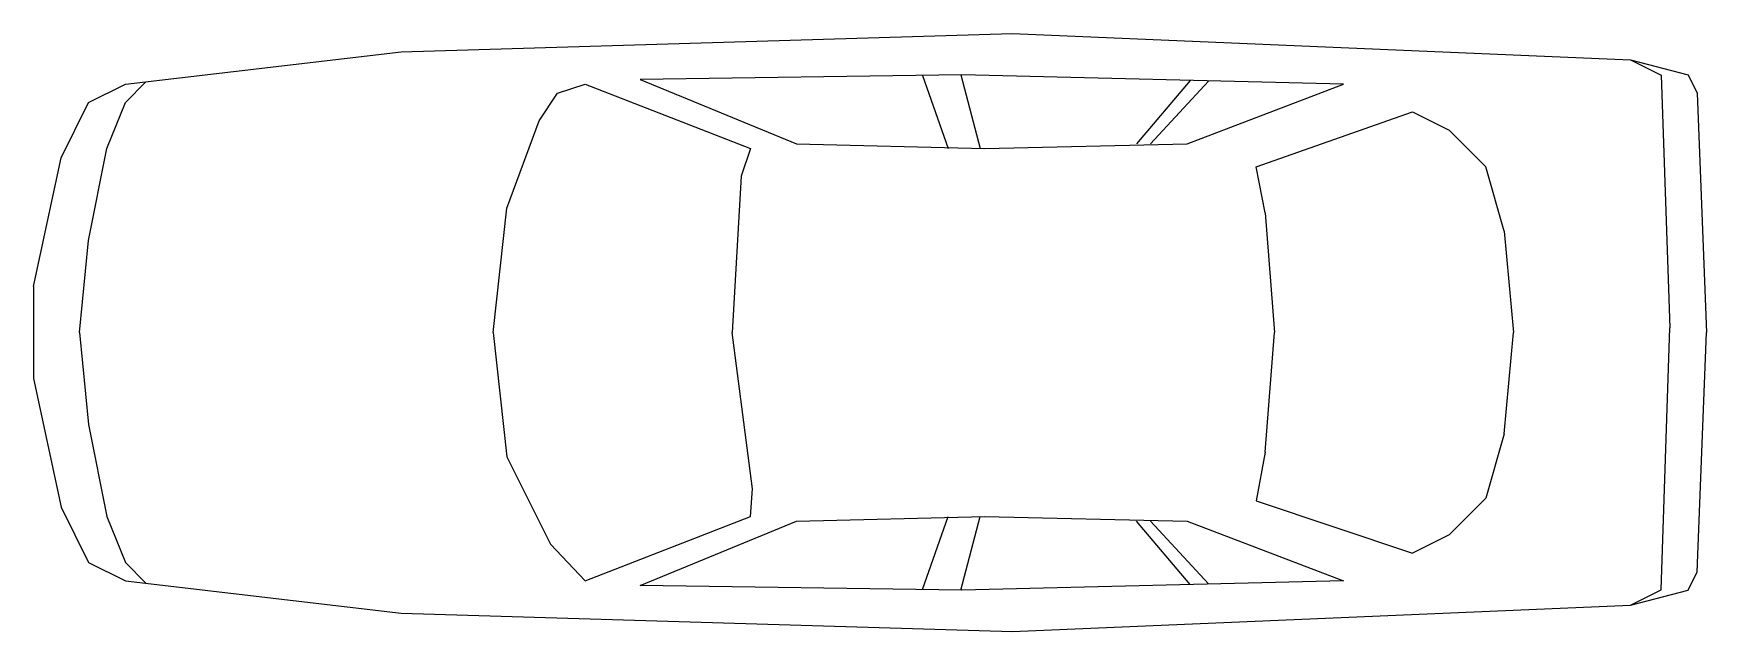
# Model space of a CAD drawing. Extents: x -5.01 to -0.38, y -0.92 to 0.73.
import ezdxf

# ---------------------------------------------------------------- set-up
doc = ezdxf.new("R2010")
doc.units = 0
doc.header["$LTSCALE"] = 1.2
doc.header["$MEASUREMENT"] = 0
doc.layers.add('01', color=1, linetype='CONTINUOUS')
doc.layers.add('02', color=2, linetype='CONTINUOUS')

msp = doc.modelspace()

# ---------------------------------------------------------------- linework, layer by layer
at = {"layer": '01'}
for p, q in [((-0.5925, 0.6571), (-0.5086, 0.6151)), ((-2.4403, 0.6158), (-3.3293, 0.6031)), ((-3.3293, 0.6031), (-2.8975, 0.4253)), ((-2.5496, 0.6143), (-2.4784, 0.4126)), ((-2.4436, 0.6157), (-2.3895, 0.4126)), ((-1.3862, 0.5904), (-2.4403, 0.6158)), ((-0.5086, 0.6151), (-0.4845, -0.0827)), ((-4.8533, 0.5396), (-4.7517, 0.5904)), ((-4.7517, 0.5396), (-4.6948, 0.5964)), ((-3.6087, 0.4888), (-3.5579, 0.565)), ((-3.5579, 0.565), (-3.4817, 0.5904)), ((-3.4817, 0.5904), (-3.0245, 0.4126)), ((-1.8099, 0.5999), (-1.9577, 0.4253)), ((-1.7594, 0.5987), (-1.9196, 0.4253)), ((-1.818, 0.4253), (-1.3862, 0.5904)), ((-4.8025, 0.4126), (-4.7517, 0.5396)), ((-1.6275, 0.3618), (-1.1957, 0.5142)), ((-1.1957, 0.5142), (-1.0941, 0.4634)), ((-3.6976, 0.2475), (-3.6087, 0.4888)), ((-0.9925, 0.3618), (-1.0941, 0.4634)), ((-2.8975, 0.4253), (-2.3768, 0.4126)), ((-2.3768, 0.4126), (-1.818, 0.4253)), ((-4.8533, 0.1586), (-4.8025, 0.4126)), ((-3.0245, 0.4126), (-3.0499, 0.3364)), ((-3.0499, 0.3364), (-3.0753, -0.0954)), ((-1.6021, 0.2348), (-1.6275, 0.3618)), ((-0.9417, 0.184), (-0.9925, 0.3618)), ((-3.7357, -0.0954), (-3.6976, 0.2475)), ((-1.6021, 0.2348), (-1.5767, -0.0954)), ((-4.8787, -0.0954), (-4.8533, 0.1586)), ((-0.9417, 0.184), (-0.9163, -0.0954)), ((-0.5086, -0.806), (-0.4845, -0.0827)), ((-4.8787, -0.0954), (-4.8533, -0.3494)), ((-3.7357, -0.0954), (-3.6976, -0.4383)), ((-3.0186, -0.5272), (-3.0753, -0.0954)), ((-1.6021, -0.4256), (-1.5767, -0.0954)), ((-0.9417, -0.3748), (-0.9163, -0.0954)), ((-4.8533, -0.3494), (-4.8025, -0.6034)), ((-0.9417, -0.3748), (-0.9925, -0.5526)), ((-3.6976, -0.4383), (-3.5774, -0.6796)), ((-1.6021, -0.4256), (-1.6275, -0.5605)), ((-3.0245, -0.6034), (-3.0186, -0.5272)), ((-0.9925, -0.5526), (-1.0941, -0.6542)), ((-1.6275, -0.5605), (-1.1957, -0.705)), ((-4.8025, -0.6034), (-4.7517, -0.7304)), ((-3.4817, -0.7812), (-3.0245, -0.6034)), ((-3.3293, -0.7939), (-2.8975, -0.6161)), ((-2.8975, -0.6161), (-2.3768, -0.6034)), ((-2.5496, -0.8052), (-2.4784, -0.6034)), ((-2.4436, -0.8066), (-2.3895, -0.6034)), ((-2.3768, -0.6034), (-1.818, -0.6161)), ((-1.8099, -0.7908), (-1.9577, -0.6161)), ((-1.7594, -0.7896), (-1.9196, -0.6161)), ((-1.818, -0.6161), (-1.3862, -0.7812)), ((-3.5774, -0.6796), (-3.4817, -0.7812)), ((-1.0941, -0.6542), (-1.1957, -0.705)), ((-4.7517, -0.7304), (-4.6948, -0.7873)), ((-1.3862, -0.7812), (-2.4403, -0.8066)), ((-2.4403, -0.8066), (-3.3293, -0.7939)), ((-0.5925, -0.848), (-0.5086, -0.806))]:
    msp.add_line(p, q, dxfattribs=at)
at = {"layer": '02'}
for p, q in [((-3.9897, 0.6793), (-2.3006, 0.7301)), ((-2.3006, 0.7301), (-0.5925, 0.6571)), ((-4.7517, 0.5904), (-3.9897, 0.6793)), ((-0.5925, 0.6571), (-0.4337, 0.6158)), ((-0.4337, 0.6158), (-0.4083, 0.565)), ((-0.4083, 0.565), (-0.3829, -0.0954)), ((-4.9295, 0.3872), (-4.8533, 0.5396)), ((-5.0057, 0.0316), (-4.9295, 0.3872)), ((-5.0057, 0.0316), (-5.0057, -0.2224)), ((-0.4083, -0.7558), (-0.3829, -0.0954)), ((-5.0057, -0.2224), (-4.9295, -0.578)), ((-4.9295, -0.578), (-4.8533, -0.7304)), ((-4.8533, -0.7304), (-4.7517, -0.7812)), ((-4.7517, -0.7812), (-3.9897, -0.8701)), ((-0.4337, -0.8066), (-0.4083, -0.7558)), ((-0.5925, -0.848), (-0.4337, -0.8066)), ((-3.9897, -0.8701), (-2.3006, -0.9209)), ((-2.3006, -0.9209), (-0.5925, -0.848))]:
    msp.add_line(p, q, dxfattribs=at)

doc.saveas('drawing.dxf')
